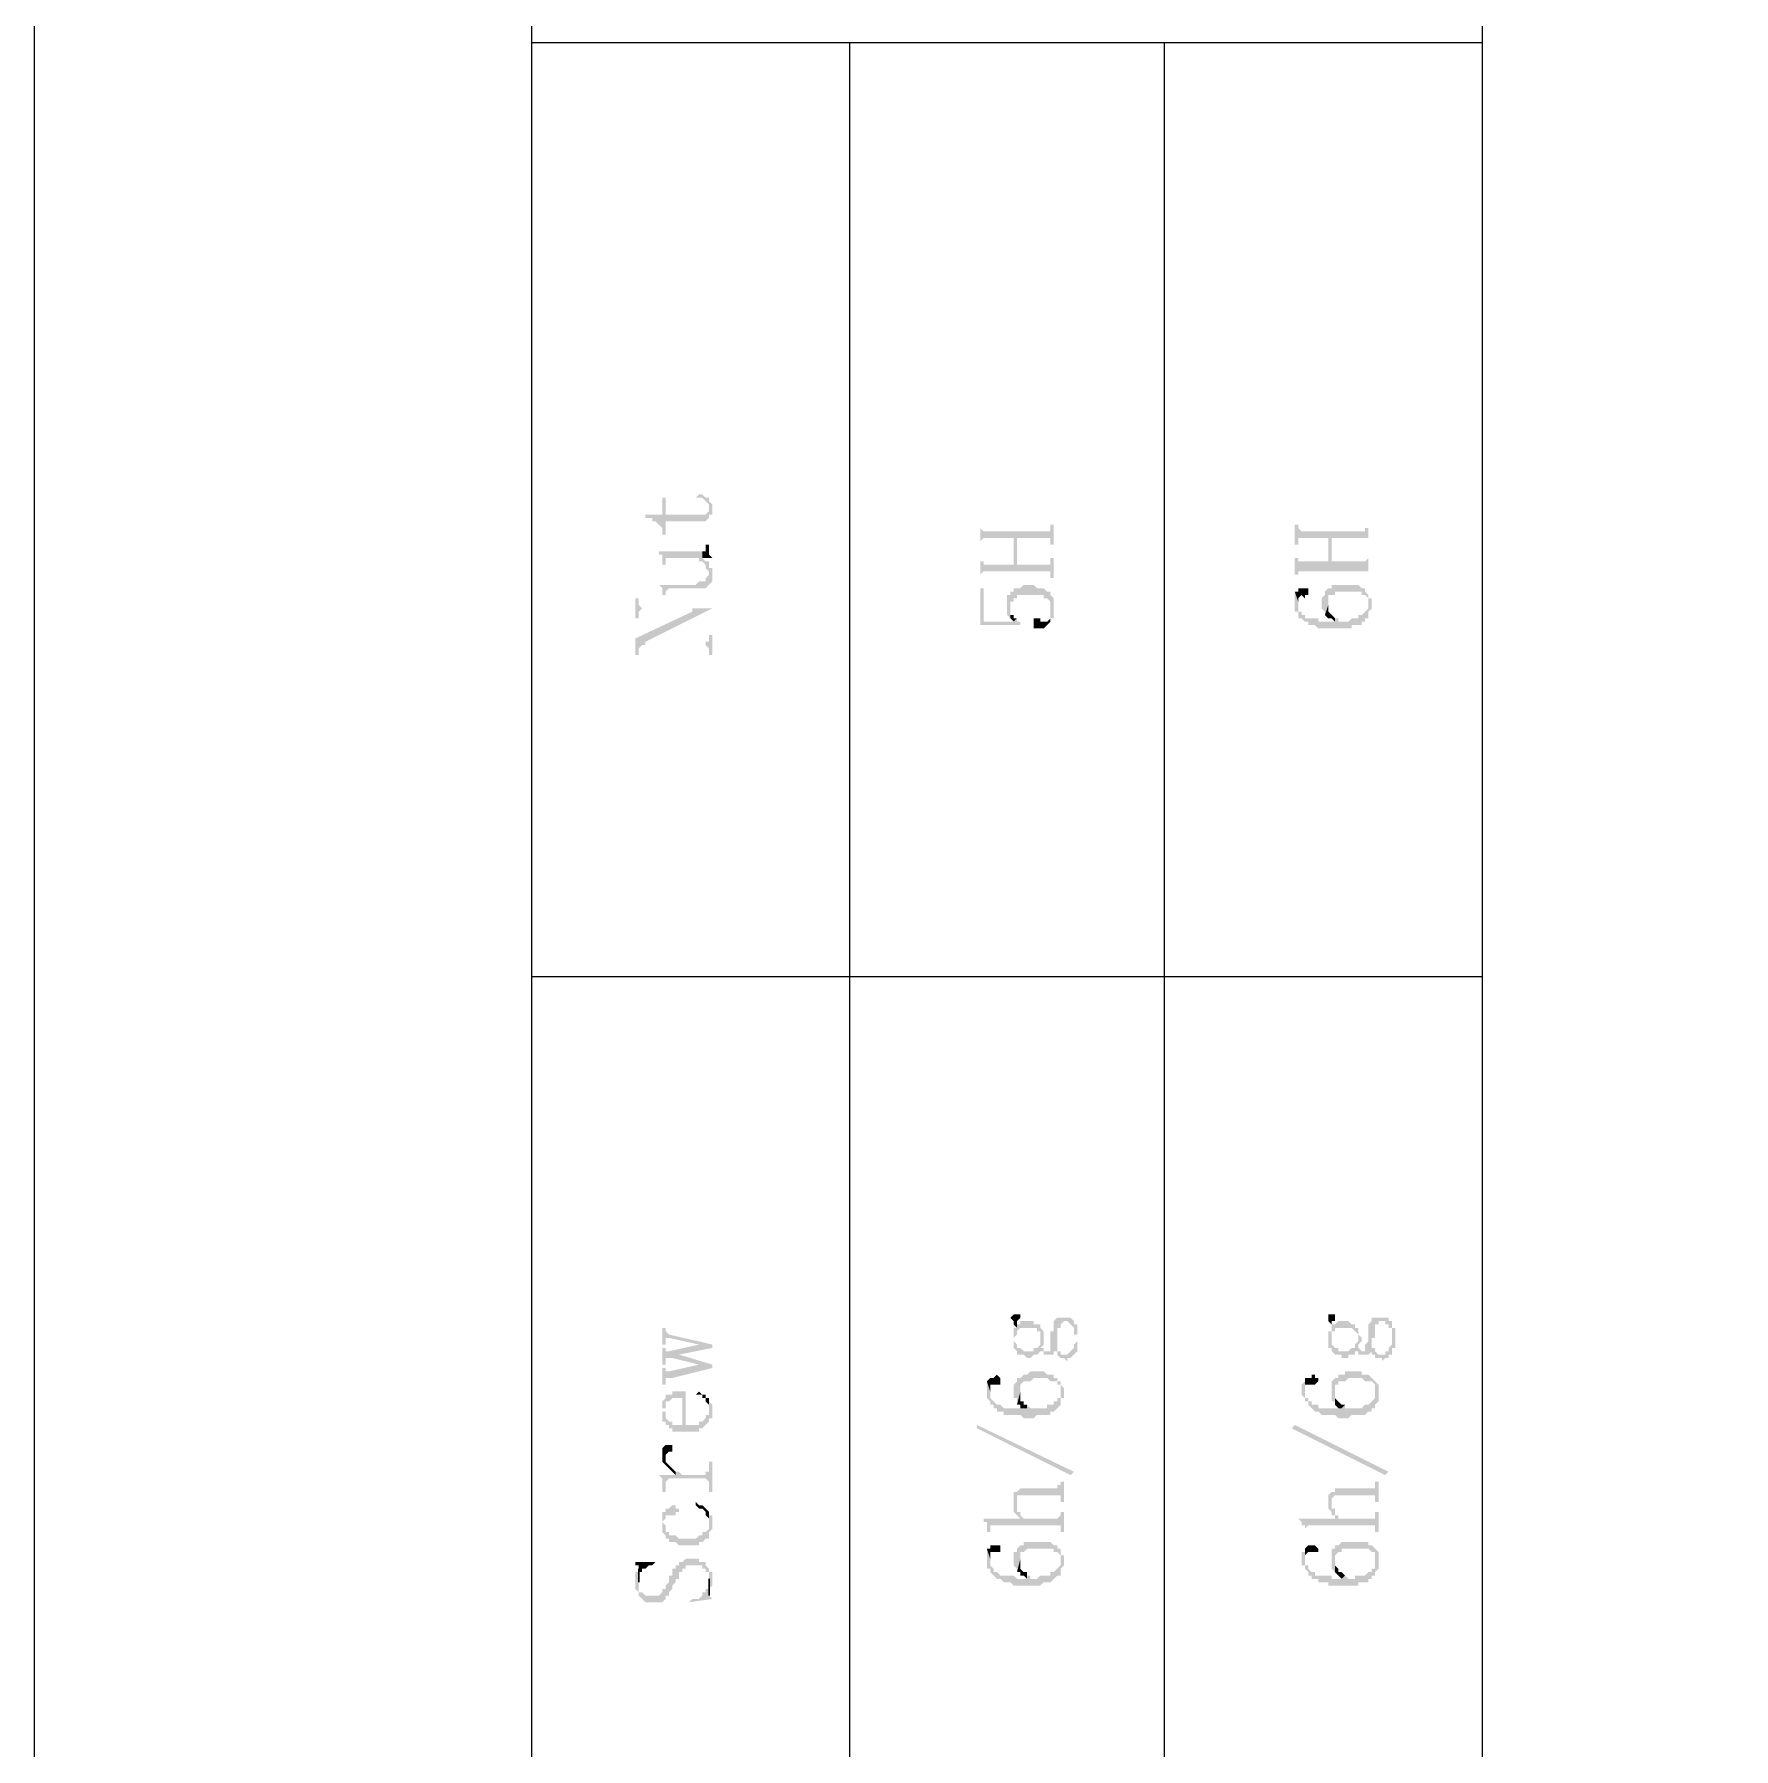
# Model space of a CAD drawing. Header units: millimetres. Extents: x 1186 to 2336, y 1181 to 1549.
# Drawn here: x 1453.55 to 1476.47, y 1414.1 to 1437.22 of the extents above; entities that cross this region are included whole.
import ezdxf

# ---------------------------------------------------------------- set-up
doc = ezdxf.new("R2010")
doc.units = ezdxf.units.MM

msp = doc.modelspace()

# ---------------------------------------------------------------- hatches: boundary and pattern name
at = {"transparency": 33554559}
for points in [[(1461.79384, 1430.73992), (1461.79384, 1430.69479), (1461.8841, 1430.69479), (1461.8841, 1430.64965), (1461.92923, 1430.64965), (1461.97437, 1430.60452), (1461.97437, 1430.60452), (1462.0195, 1430.55939), (1462.0195, 1430.46913), (1462.06463, 1430.46913), (1462.06463, 1430.64965), (1462.60622, 1430.64965), (1462.65135, 1430.69479), (1462.65135, 1430.83018), (1462.65135, 1430.78505), (1462.65135, 1430.78505), (1462.60622, 1430.73992), (1462.06463, 1430.73992), (1462.06463, 1430.96558), (1462.0195, 1430.96558), (1462.0195, 1430.73992)], [(1462.47082, 1430.96558), (1462.56108, 1430.96558), (1462.60622, 1430.92045), (1462.60622, 1430.92045), (1462.65135, 1430.87531), (1462.65135, 1430.69479), (1462.65135, 1430.73992), (1462.69648, 1430.73992), (1462.69648, 1430.83018), (1462.69648, 1430.87531), (1462.65135, 1430.92045), (1462.65135, 1430.96558), (1462.60622, 1430.96558), (1462.56108, 1431.01071), (1462.51595, 1431.01071)], [(1466.30705, 1430.60452), (1466.30705, 1430.33373), (1466.30705, 1430.37886), (1466.30705, 1430.37886), (1466.35219, 1430.42399), (1466.75838, 1430.42399), (1466.75838, 1430.06294), (1466.80351, 1430.42399), (1467.25483, 1430.42399), (1467.25483, 1430.37886), (1467.25483, 1430.33373), (1467.29996, 1430.33373), (1467.29996, 1430.60452), (1467.25483, 1430.60452), (1467.25483, 1430.55939), (1467.25483, 1430.51426), (1466.35219, 1430.51426), (1466.30705, 1430.55939)], [(1470.54948, 1430.60452), (1470.54948, 1430.33373), (1470.59461, 1430.33373), (1470.59461, 1430.42399), (1471.0008, 1430.42399), (1471.0008, 1430.10807), (1471.04593, 1430.42399), (1471.54239, 1430.42399), (1471.54239, 1430.33373), (1471.54239, 1430.60452), (1471.54239, 1430.55939), (1471.49725, 1430.55939), (1471.49725, 1430.51426), (1470.63974, 1430.51426), (1470.59461, 1430.55939), (1470.59461, 1430.60452), (1470.59461, 1430.60452)], [(1466.30705, 1430.1532), (1466.30705, 1429.88241), (1466.30705, 1429.92754), (1466.30705, 1429.92754), (1466.35219, 1429.97267), (1467.25483, 1429.97267), (1467.25483, 1429.88241), (1467.29996, 1429.88241), (1467.29996, 1430.1532), (1467.25483, 1430.1532), (1467.25483, 1430.10807), (1467.25483, 1430.06294), (1466.80351, 1430.06294), (1466.80351, 1430.42399), (1466.75838, 1430.06294), (1466.35219, 1430.06294), (1466.35219, 1430.10807), (1466.30705, 1430.10807), (1466.30705, 1430.1532)], [(1470.54948, 1430.1532), (1470.54948, 1429.92754), (1470.59461, 1429.92754), (1470.59461, 1429.97267), (1471.54239, 1429.97267), (1471.54239, 1429.92754), (1471.54239, 1430.1532), (1471.54239, 1430.1532), (1471.49725, 1430.10807), (1471.04593, 1430.10807), (1471.04593, 1430.42399), (1471.0008, 1430.10807), (1470.59461, 1430.10807), (1470.59461, 1430.1532), (1470.59461, 1430.1532)], [(1461.97437, 1430.24346), (1461.97437, 1430.19833), (1462.0195, 1430.19833), (1462.0195, 1430.1532), (1462.0195, 1430.06294), (1462.06463, 1430.06294), (1462.06463, 1430.10807), (1462.06463, 1430.1532), (1462.51595, 1430.1532), (1462.51595, 1430.10807), (1462.56108, 1430.10807), (1462.60622, 1430.06294), (1462.60622, 1430.0178), (1462.60622, 1430.0178), (1462.65135, 1429.97267), (1462.65135, 1429.92754), (1462.65135, 1430.10807), (1462.60622, 1430.10807), (1462.56108, 1430.1532), (1462.56108, 1430.24346)], [(1462.56108, 1430.24346), (1462.56108, 1430.1532), (1462.69648, 1430.1532), (1462.65135, 1430.19833), (1462.65135, 1430.24346), (1462.65135, 1430.33373), (1462.60622, 1430.33373), (1462.60622, 1430.2886), (1462.60622, 1430.24346), (1462.60622, 1430.24346)], [(1461.97437, 1429.79214), (1461.97437, 1429.79214), (1462.0195, 1429.74701), (1462.0195, 1429.70188), (1462.0195, 1429.65675), (1462.06463, 1429.65675), (1462.06463, 1429.70188), (1462.06463, 1429.70188), (1462.10976, 1429.74701), (1462.60622, 1429.74701), (1462.65135, 1429.79214), (1462.65135, 1429.79214), (1462.69648, 1429.83727), (1462.69648, 1429.92754), (1462.69648, 1430.0178), (1462.65135, 1430.0178), (1462.65135, 1430.06294), (1462.65135, 1430.10807), (1462.65135, 1429.92754), (1462.65135, 1429.92754), (1462.60622, 1429.88241), (1462.60622, 1429.83727), (1462.51595, 1429.83727), (1462.47082, 1429.79214)], [(1466.30705, 1429.74701), (1466.30705, 1429.25056), (1466.84864, 1429.25056), (1466.84864, 1429.29569), (1466.80351, 1429.29569), (1466.80351, 1429.34082), (1466.75838, 1429.29569), (1466.35219, 1429.29569), (1466.35219, 1429.74701)], [(1466.66811, 1429.52135), (1466.66811, 1429.47622), (1466.66811, 1429.38595), (1466.66811, 1429.38595), (1466.71324, 1429.34082), (1466.71324, 1429.52135), (1466.71324, 1429.56648), (1466.75838, 1429.56648), (1466.75838, 1429.61161), (1466.80351, 1429.61161), (1466.80351, 1429.65675), (1467.16457, 1429.65675), (1467.16457, 1429.61161), (1467.2097, 1429.61161), (1467.25483, 1429.56648), (1467.25483, 1429.52135), (1467.25483, 1429.34082), (1467.29996, 1429.34082), (1467.29996, 1429.43109), (1467.29996, 1429.52135), (1467.29996, 1429.61161), (1467.29996, 1429.61161), (1467.25483, 1429.65675), (1467.25483, 1429.70188), (1467.2097, 1429.70188), (1467.16457, 1429.74701), (1467.0743, 1429.74701), (1467.02917, 1429.79214), (1466.89377, 1429.79214), (1466.84864, 1429.74701), (1466.75838, 1429.74701), (1466.75838, 1429.70188), (1466.71324, 1429.70188), (1466.71324, 1429.65675), (1466.66811, 1429.65675), (1466.66811, 1429.56648), (1466.66811, 1429.56648)], [(1470.54948, 1429.70188), (1470.59461, 1429.56648), (1470.59461, 1429.61161), (1470.59461, 1429.61161), (1470.63974, 1429.65675), (1470.63974, 1429.65675), (1470.68488, 1429.61161), (1470.68488, 1429.65675), (1470.73001, 1429.65675), (1470.73001, 1429.70188), (1470.73001, 1429.74701), (1470.59461, 1429.74701), (1470.59461, 1429.70188)], [(1470.54948, 1429.56648), (1470.54948, 1429.47622), (1470.54948, 1429.43109), (1470.59461, 1429.43109), (1470.59461, 1429.34082), (1470.63974, 1429.34082), (1470.68488, 1429.29569), (1470.73001, 1429.29569), (1470.73001, 1429.25056), (1470.82027, 1429.25056), (1470.8654, 1429.20542), (1471.31673, 1429.20542), (1471.31673, 1429.25056), (1471.45212, 1429.25056), (1471.45212, 1429.29569), (1471.49725, 1429.29569), (1471.49725, 1429.34082), (1471.54239, 1429.34082), (1471.54239, 1429.52135), (1471.54239, 1429.47622), (1471.54239, 1429.47622), (1471.49725, 1429.43109), (1471.49725, 1429.43109), (1471.45212, 1429.38595), (1471.40699, 1429.38595), (1471.40699, 1429.34082), (1471.31673, 1429.34082), (1471.27159, 1429.29569), (1471.1362, 1429.29569), (1471.1362, 1429.34082), (1471.09106, 1429.34082), (1471.09106, 1429.29569), (1470.8654, 1429.29569), (1470.8654, 1429.34082), (1470.68488, 1429.34082), (1470.68488, 1429.38595), (1470.63974, 1429.38595), (1470.63974, 1429.43109), (1470.59461, 1429.43109), (1470.59461, 1429.52135), (1470.59461, 1429.56648), (1470.54948, 1429.70188), (1470.54948, 1429.61161), (1470.54948, 1429.61161)], [(1470.91054, 1429.52135), (1470.91054, 1429.47622), (1470.91054, 1429.47622), (1470.95567, 1429.43109), (1470.95567, 1429.38595), (1470.95567, 1429.38595), (1471.0008, 1429.52135), (1471.0008, 1429.56648), (1471.0008, 1429.65675), (1471.09106, 1429.65675), (1471.09106, 1429.70188), (1471.45212, 1429.70188), (1471.45212, 1429.65675), (1471.49725, 1429.65675), (1471.54239, 1429.61161), (1471.54239, 1429.56648), (1471.54239, 1429.38595), (1471.54239, 1429.43109), (1471.58752, 1429.47622), (1471.58752, 1429.52135), (1471.58752, 1429.61161), (1471.54239, 1429.61161), (1471.54239, 1429.65675), (1471.54239, 1429.65675), (1471.49725, 1429.70188), (1471.49725, 1429.74701), (1471.45212, 1429.74701), (1471.40699, 1429.79214), (1471.04593, 1429.79214), (1471.04593, 1429.74701), (1471.0008, 1429.74701), (1470.95567, 1429.70188), (1470.95567, 1429.65675), (1470.91054, 1429.61161), (1470.91054, 1429.56648)], [(1461.65844, 1429.61161), (1461.65844, 1429.34082), (1461.70357, 1429.34082), (1461.70357, 1429.43109), (1461.70357, 1429.43109), (1461.74871, 1429.47622), (1462.42569, 1429.47622), (1462.42569, 1429.43109), (1462.69648, 1429.47622), (1461.74871, 1429.47622), (1461.70357, 1429.52135), (1461.70357, 1429.61161)], [(1461.65844, 1429.07003), (1461.65844, 1428.84437), (1461.70357, 1428.84437), (1461.70357, 1428.93463), (1461.70357, 1428.93463), (1461.74871, 1428.97976), (1461.79384, 1429.0249), (1462.69648, 1429.47622), (1462.42569, 1429.43109)], [(1466.71324, 1429.34082), (1466.71324, 1429.34082), (1466.75838, 1429.29569), (1466.75838, 1429.29569), (1466.80351, 1429.34082), (1466.75838, 1429.34082), (1466.75838, 1429.38595), (1466.71324, 1429.38595), (1466.71324, 1429.47622), (1466.71324, 1429.47622)], [(1467.02917, 1429.25056), (1467.02917, 1429.20542), (1467.16457, 1429.20542), (1467.2097, 1429.25056), (1467.2097, 1429.25056), (1467.25483, 1429.29569), (1467.25483, 1429.47622), (1467.25483, 1429.43109), (1467.25483, 1429.34082), (1467.25483, 1429.34082), (1467.2097, 1429.29569), (1467.11943, 1429.29569), (1467.11943, 1429.34082), (1467.02917, 1429.34082), (1467.02917, 1429.29569)], [(1470.95567, 1429.38595), (1471.0008, 1429.34082), (1471.04593, 1429.34082), (1471.09106, 1429.29569), (1471.09106, 1429.34082), (1471.09106, 1429.34082), (1471.04593, 1429.38595), (1471.04593, 1429.38595), (1471.0008, 1429.43109), (1471.0008, 1429.52135), (1471.0008, 1429.52135)], [(1461.74871, 1428.97976), (1462.60622, 1428.97976), (1462.65135, 1428.93463), (1462.65135, 1428.84437), (1462.69648, 1428.84437), (1462.69648, 1429.11516), (1462.65135, 1429.11516), (1462.65135, 1429.0249), (1462.60622, 1429.0249), (1462.60622, 1428.97976), (1461.79384, 1428.97976), (1461.79384, 1429.0249)], [(1462.0195, 1419.7728), (1462.0195, 1419.54714), (1462.06463, 1419.54714), (1462.06463, 1419.59227), (1462.06463, 1419.6374), (1462.10976, 1419.6374), (1462.51595, 1419.54714), (1462.51595, 1419.54714), (1462.69648, 1419.50201), (1462.69648, 1419.54714), (1462.10976, 1419.68254), (1462.10976, 1419.68254), (1462.06463, 1419.72767), (1462.06463, 1419.7728)], [(1466.71324, 1419.9082), (1466.71324, 1419.9082), (1466.75838, 1419.86306), (1466.75838, 1419.81793), (1466.80351, 1419.7728), (1466.80351, 1419.86306), (1466.80351, 1419.86306), (1466.84864, 1419.9082), (1466.84864, 1419.95333), (1466.75838, 1419.95333)], [(1466.75838, 1419.50201), (1466.80351, 1419.45687), (1466.80351, 1419.41174), (1466.89377, 1419.41174), (1466.93891, 1419.36661), (1466.98404, 1419.36661), (1467.02917, 1419.41174), (1467.0743, 1419.41174), (1467.11943, 1419.45687), (1467.16457, 1419.45687), (1467.16457, 1419.41174), (1467.29996, 1419.41174), (1467.29996, 1419.45687), (1467.34509, 1419.45687), (1467.34509, 1419.41174), (1467.34509, 1419.41174), (1467.39023, 1419.36661), (1467.43536, 1419.36661), (1467.48049, 1419.32148), (1467.48049, 1419.36661), (1467.52562, 1419.36661), (1467.57076, 1419.41174), (1467.57076, 1419.41174), (1467.61589, 1419.45687), (1467.61589, 1419.50201), (1467.61589, 1419.6374), (1467.61589, 1419.68254), (1467.61589, 1419.7728), (1467.61589, 1419.81793), (1467.61589, 1419.6374), (1467.61589, 1419.59227), (1467.57076, 1419.54714), (1467.57076, 1419.50201), (1467.57076, 1419.50201), (1467.52562, 1419.45687), (1467.52562, 1419.45687), (1467.48049, 1419.41174), (1467.39023, 1419.41174), (1467.39023, 1419.45687), (1467.34509, 1419.45687), (1467.34509, 1419.50201), (1467.34509, 1419.9082), (1467.29996, 1419.86306), (1467.29996, 1419.7728), (1467.29996, 1419.72767), (1467.25483, 1419.72767), (1467.25483, 1419.6374), (1467.25483, 1419.59227), (1467.25483, 1419.50201), (1467.25483, 1419.45687), (1467.16457, 1419.45687), (1467.16457, 1419.50201), (1467.11943, 1419.50201), (1467.11943, 1419.6374), (1467.11943, 1419.59227), (1467.11943, 1419.54714), (1467.11943, 1419.54714), (1467.0743, 1419.50201), (1467.02917, 1419.50201), (1467.02917, 1419.45687), (1466.89377, 1419.45687), (1466.84864, 1419.50201), (1466.80351, 1419.50201), (1466.80351, 1419.54714), (1466.80351, 1419.54714), (1466.75838, 1419.59227), (1466.75838, 1419.6374)], [(1466.75838, 1419.6374), (1466.75838, 1419.59227), (1466.75838, 1419.50201), (1466.75838, 1419.6374), (1466.75838, 1419.6374), (1466.80351, 1419.68254), (1466.80351, 1419.72767), (1466.80351, 1419.72767), (1466.84864, 1419.7728), (1467.0743, 1419.7728), (1467.0743, 1419.72767), (1467.11943, 1419.72767), (1467.11943, 1419.6374), (1467.11943, 1419.50201), (1467.16457, 1419.54714), (1467.16457, 1419.6374), (1467.16457, 1419.72767), (1467.16457, 1419.72767), (1467.11943, 1419.7728), (1467.11943, 1419.81793), (1467.02917, 1419.81793), (1467.02917, 1419.86306), (1466.84864, 1419.86306), (1466.84864, 1419.81793), (1466.80351, 1419.81793), (1466.80351, 1419.86306), (1466.80351, 1419.7728), (1466.75838, 1419.7728), (1466.75838, 1419.72767)], [(1467.34509, 1419.9082), (1467.34509, 1419.50201), (1467.34509, 1419.54714), (1467.34509, 1419.6374), (1467.34509, 1419.68254), (1467.34509, 1419.7728), (1467.39023, 1419.7728), (1467.39023, 1419.81793), (1467.39023, 1419.81793), (1467.43536, 1419.86306), (1467.48049, 1419.86306), (1467.52562, 1419.81793), (1467.52562, 1419.81793), (1467.57076, 1419.7728), (1467.57076, 1419.68254), (1467.61589, 1419.68254), (1467.61589, 1419.6374), (1467.61589, 1419.81793), (1467.57076, 1419.81793), (1467.57076, 1419.86306), (1467.57076, 1419.86306), (1467.52562, 1419.9082)], [(1471.0008, 1419.9082), (1471.0008, 1419.86306), (1471.0008, 1419.86306), (1471.04593, 1419.81793), (1471.04593, 1419.7728), (1471.04593, 1419.86306), (1471.09106, 1419.86306), (1471.09106, 1419.9082), (1471.09106, 1419.95333), (1471.0008, 1419.95333)], [(1471.0008, 1419.6374), (1471.0008, 1419.59227), (1471.0008, 1419.50201), (1471.04593, 1419.50201), (1471.04593, 1419.6374), (1471.04593, 1419.72767), (1471.09106, 1419.72767), (1471.09106, 1419.7728), (1471.31673, 1419.7728), (1471.36186, 1419.72767), (1471.36186, 1419.72767), (1471.40699, 1419.68254), (1471.40699, 1419.6374), (1471.40699, 1419.50201), (1471.40699, 1419.54714), (1471.40699, 1419.54714), (1471.45212, 1419.59227), (1471.45212, 1419.6374), (1471.45212, 1419.6374), (1471.40699, 1419.68254), (1471.40699, 1419.72767), (1471.40699, 1419.7728), (1471.36186, 1419.7728), (1471.36186, 1419.81793), (1471.31673, 1419.81793), (1471.27159, 1419.86306), (1471.1362, 1419.86306), (1471.09106, 1419.81793), (1471.04593, 1419.81793), (1471.04593, 1419.86306), (1471.04593, 1419.7728), (1471.04593, 1419.72767), (1471.0008, 1419.72767)], [(1471.04593, 1419.50201), (1471.04593, 1419.45687), (1471.04593, 1419.45687), (1471.09106, 1419.41174), (1471.18133, 1419.41174), (1471.18133, 1419.36661), (1471.27159, 1419.36661), (1471.27159, 1419.41174), (1471.36186, 1419.41174), (1471.36186, 1419.45687), (1471.40699, 1419.45687), (1471.40699, 1419.41174), (1471.54239, 1419.41174), (1471.58752, 1419.45687), (1471.58752, 1419.41174), (1471.63265, 1419.41174), (1471.63265, 1419.36661), (1471.72292, 1419.36661), (1471.72292, 1419.32148), (1471.76805, 1419.36661), (1471.81318, 1419.36661), (1471.81318, 1419.41174), (1471.85831, 1419.41174), (1471.85831, 1419.45687), (1471.85831, 1419.50201), (1471.90344, 1419.50201), (1471.90344, 1419.6374), (1471.90344, 1419.68254), (1471.90344, 1419.7728), (1471.85831, 1419.7728), (1471.85831, 1419.81793), (1471.85831, 1419.6374), (1471.85831, 1419.54714), (1471.85831, 1419.54714), (1471.81318, 1419.50201), (1471.81318, 1419.45687), (1471.76805, 1419.45687), (1471.76805, 1419.41174), (1471.67778, 1419.41174), (1471.63265, 1419.45687), (1471.63265, 1419.50201), (1471.58752, 1419.50201), (1471.58752, 1419.9082), (1471.58752, 1419.86306), (1471.58752, 1419.86306), (1471.54239, 1419.81793), (1471.54239, 1419.7728), (1471.54239, 1419.72767), (1471.54239, 1419.6374), (1471.54239, 1419.59227), (1471.54239, 1419.59227), (1471.49725, 1419.54714), (1471.49725, 1419.50201), (1471.49725, 1419.45687), (1471.45212, 1419.45687), (1471.40699, 1419.50201), (1471.40699, 1419.6374), (1471.40699, 1419.59227), (1471.40699, 1419.59227), (1471.36186, 1419.54714), (1471.36186, 1419.50201), (1471.31673, 1419.50201), (1471.27159, 1419.45687), (1471.1362, 1419.45687), (1471.1362, 1419.50201), (1471.09106, 1419.50201), (1471.04593, 1419.54714), (1471.04593, 1419.6374)], [(1471.58752, 1419.9082), (1471.58752, 1419.50201), (1471.58752, 1419.54714), (1471.58752, 1419.6374), (1471.63265, 1419.6374), (1471.63265, 1419.68254), (1471.63265, 1419.7728), (1471.63265, 1419.81793), (1471.67778, 1419.81793), (1471.67778, 1419.86306), (1471.76805, 1419.86306), (1471.76805, 1419.81793), (1471.81318, 1419.81793), (1471.81318, 1419.7728), (1471.85831, 1419.7728), (1471.85831, 1419.68254), (1471.85831, 1419.6374), (1471.85831, 1419.81793), (1471.85831, 1419.86306), (1471.81318, 1419.86306), (1471.81318, 1419.9082), (1471.63265, 1419.9082)], [(1462.0195, 1419.50201), (1462.0195, 1419.27635), (1462.06463, 1419.27635), (1462.06463, 1419.32148), (1462.06463, 1419.36661), (1462.15489, 1419.36661), (1462.24516, 1419.41174), (1462.69648, 1419.50201), (1462.51595, 1419.54714), (1462.10976, 1419.45687), (1462.06463, 1419.45687), (1462.06463, 1419.50201), (1462.06463, 1419.50201)], [(1462.0195, 1419.23121), (1462.0195, 1419.00555), (1462.06463, 1419.00555), (1462.06463, 1419.05069), (1462.06463, 1419.09582), (1462.15489, 1419.09582), (1462.69648, 1419.23121), (1462.51595, 1419.27635), (1462.10976, 1419.18608), (1462.06463, 1419.18608), (1462.06463, 1419.23121), (1462.06463, 1419.23121)], [(1462.15489, 1419.36661), (1462.51595, 1419.27635), (1462.51595, 1419.27635), (1462.69648, 1419.23121), (1462.69648, 1419.27635), (1462.24516, 1419.41174)], [(1466.39732, 1419.05069), (1466.44245, 1418.91529), (1466.44245, 1418.96042), (1466.44245, 1419.00555), (1466.57785, 1419.00555), (1466.57785, 1419.05069), (1466.57785, 1419.09582), (1466.57785, 1419.09582), (1466.53272, 1419.14095), (1466.53272, 1419.14095), (1466.48758, 1419.09582), (1466.44245, 1419.09582)], [(1466.39732, 1418.96042), (1466.39732, 1418.87016), (1466.39732, 1418.82502), (1466.39732, 1418.82502), (1466.44245, 1418.77989), (1466.44245, 1418.73476), (1466.48758, 1418.73476), (1466.48758, 1418.68963), (1466.53272, 1418.68963), (1466.53272, 1418.6445), (1466.62298, 1418.6445), (1466.62298, 1418.59936), (1466.84864, 1418.59936), (1466.89377, 1418.55423), (1467.02917, 1418.55423), (1467.0743, 1418.59936), (1467.25483, 1418.59936), (1467.25483, 1418.6445), (1467.29996, 1418.6445), (1467.34509, 1418.68963), (1467.34509, 1418.68963), (1467.39023, 1418.73476), (1467.39023, 1418.91529), (1467.39023, 1418.87016), (1467.39023, 1418.82502), (1467.34509, 1418.82502), (1467.34509, 1418.77989), (1467.29996, 1418.77989), (1467.29996, 1418.73476), (1467.2097, 1418.73476), (1467.2097, 1418.68963), (1466.98404, 1418.68963), (1466.93891, 1418.73476), (1466.93891, 1418.68963), (1466.62298, 1418.68963), (1466.57785, 1418.73476), (1466.53272, 1418.73476), (1466.48758, 1418.77989), (1466.48758, 1418.77989), (1466.44245, 1418.82502), (1466.44245, 1418.91529), (1466.44245, 1418.91529), (1466.39732, 1419.05069)], [(1466.75838, 1418.91529), (1466.75838, 1418.82502), (1466.80351, 1418.82502), (1466.80351, 1418.77989), (1466.80351, 1418.73476), (1466.84864, 1418.91529), (1466.84864, 1419.00555), (1466.84864, 1419.00555), (1466.89377, 1419.05069), (1466.98404, 1419.05069), (1467.02917, 1419.09582), (1467.2097, 1419.09582), (1467.25483, 1419.05069), (1467.34509, 1419.05069), (1467.34509, 1419.00555), (1467.39023, 1419.00555), (1467.39023, 1418.91529), (1467.39023, 1418.73476), (1467.39023, 1418.82502), (1467.43536, 1418.82502), (1467.43536, 1418.91529), (1467.43536, 1418.96042), (1467.43536, 1418.96042), (1467.39023, 1419.00555), (1467.39023, 1419.05069), (1467.34509, 1419.05069), (1467.34509, 1419.09582), (1467.29996, 1419.09582), (1467.29996, 1419.14095), (1467.2097, 1419.14095), (1467.16457, 1419.18608), (1466.98404, 1419.18608), (1466.93891, 1419.14095), (1466.89377, 1419.14095), (1466.84864, 1419.09582), (1466.80351, 1419.09582), (1466.80351, 1419.05069), (1466.80351, 1419.05069), (1466.75838, 1419.00555), (1466.75838, 1418.96042), (1466.75838, 1418.96042)], [(1470.63974, 1418.96042), (1470.63974, 1418.87016), (1470.63974, 1418.87016), (1470.68488, 1418.82502), (1470.68488, 1418.77989), (1470.73001, 1418.77989), (1470.73001, 1418.73476), (1470.73001, 1418.73476), (1470.77514, 1418.68963), (1470.77514, 1418.68963), (1470.82027, 1418.6445), (1470.8654, 1418.6445), (1470.91054, 1418.59936), (1471.09106, 1418.59936), (1471.1362, 1418.55423), (1471.27159, 1418.55423), (1471.31673, 1418.59936), (1471.49725, 1418.59936), (1471.54239, 1418.6445), (1471.58752, 1418.6445), (1471.58752, 1418.68963), (1471.63265, 1418.68963), (1471.63265, 1418.73476), (1471.63265, 1418.91529), (1471.63265, 1418.87016), (1471.63265, 1418.82502), (1471.63265, 1418.82502), (1471.58752, 1418.77989), (1471.58752, 1418.77989), (1471.54239, 1418.73476), (1471.49725, 1418.73476), (1471.45212, 1418.68963), (1471.22646, 1418.68963), (1471.22646, 1418.73476), (1471.18133, 1418.68963), (1470.8654, 1418.68963), (1470.8654, 1418.73476), (1470.77514, 1418.73476), (1470.77514, 1418.77989), (1470.73001, 1418.77989), (1470.73001, 1418.82502), (1470.68488, 1418.82502), (1470.68488, 1418.91529), (1470.68488, 1419.05069), (1470.68488, 1419.05069), (1470.63974, 1419.00555)], [(1470.68488, 1419.05069), (1470.68488, 1418.91529), (1470.68488, 1418.96042), (1470.68488, 1419.00555), (1470.82027, 1419.00555), (1470.8654, 1419.05069), (1470.8654, 1419.09582), (1470.82027, 1419.09582), (1470.82027, 1419.14095), (1470.77514, 1419.14095), (1470.77514, 1419.09582), (1470.68488, 1419.09582)], [(1471.04593, 1418.91529), (1471.04593, 1418.82502), (1471.04593, 1418.77989), (1471.09106, 1418.77989), (1471.09106, 1418.73476), (1471.09106, 1418.91529), (1471.09106, 1419.00555), (1471.1362, 1419.00555), (1471.1362, 1419.05069), (1471.22646, 1419.05069), (1471.27159, 1419.09582), (1471.45212, 1419.09582), (1471.49725, 1419.05069), (1471.58752, 1419.05069), (1471.63265, 1419.00555), (1471.63265, 1418.91529), (1471.63265, 1418.73476), (1471.67778, 1418.77989), (1471.67778, 1418.82502), (1471.67778, 1418.91529), (1471.67778, 1418.96042), (1471.67778, 1419.00555), (1471.67778, 1419.00555), (1471.63265, 1419.05069), (1471.63265, 1419.05069), (1471.58752, 1419.09582), (1471.58752, 1419.09582), (1471.54239, 1419.14095), (1471.45212, 1419.14095), (1471.45212, 1419.18608), (1471.22646, 1419.18608), (1471.22646, 1419.14095), (1471.1362, 1419.14095), (1471.1362, 1419.09582), (1471.09106, 1419.09582), (1471.04593, 1419.05069), (1471.04593, 1418.96042), (1471.04593, 1418.96042)], [(1462.0195, 1418.77989), (1462.0195, 1418.6445), (1462.0195, 1418.68963), (1462.06463, 1418.68963), (1462.06463, 1418.73476), (1462.06463, 1418.77989), (1462.10976, 1418.77989), (1462.15489, 1418.82502), (1462.29029, 1418.82502), (1462.29029, 1418.46397), (1462.33542, 1418.3737), (1462.51595, 1418.3737), (1462.51595, 1418.41883), (1462.56108, 1418.41883), (1462.60622, 1418.46397), (1462.60622, 1418.46397), (1462.65135, 1418.5091), (1462.65135, 1418.55423), (1462.69648, 1418.55423), (1462.69648, 1418.6445), (1462.69648, 1418.68963), (1462.69648, 1418.73476), (1462.65135, 1418.77989), (1462.65135, 1418.82502), (1462.65135, 1418.68963), (1462.65135, 1418.59936), (1462.60622, 1418.59936), (1462.60622, 1418.55423), (1462.60622, 1418.55423), (1462.56108, 1418.5091), (1462.51595, 1418.5091), (1462.51595, 1418.46397), (1462.33542, 1418.46397), (1462.33542, 1418.91529), (1462.15489, 1418.91529), (1462.15489, 1418.87016), (1462.06463, 1418.87016), (1462.06463, 1418.82502), (1462.06463, 1418.82502)], [(1462.47082, 1418.87016), (1462.56108, 1418.87016), (1462.56108, 1418.82502), (1462.60622, 1418.82502), (1462.60622, 1418.77989), (1462.60622, 1418.77989), (1462.65135, 1418.73476), (1462.65135, 1418.68963), (1462.65135, 1418.82502), (1462.60622, 1418.82502), (1462.60622, 1418.87016), (1462.56108, 1418.87016), (1462.51595, 1418.91529), (1462.51595, 1418.91529)], [(1466.80351, 1418.73476), (1466.84864, 1418.73476), (1466.84864, 1418.68963), (1466.93891, 1418.68963), (1466.93891, 1418.73476), (1466.89377, 1418.73476), (1466.89377, 1418.77989), (1466.84864, 1418.77989), (1466.84864, 1418.87016), (1466.84864, 1418.91529)], [(1471.09106, 1418.73476), (1471.09106, 1418.73476), (1471.1362, 1418.68963), (1471.18133, 1418.68963), (1471.22646, 1418.73476), (1471.18133, 1418.73476), (1471.1362, 1418.77989), (1471.1362, 1418.77989), (1471.09106, 1418.82502), (1471.09106, 1418.87016), (1471.09106, 1418.91529)], [(1462.0195, 1418.6445), (1462.0195, 1418.55423), (1462.0195, 1418.5091), (1462.06463, 1418.5091), (1462.06463, 1418.46397), (1462.10976, 1418.46397), (1462.10976, 1418.41883), (1462.15489, 1418.41883), (1462.15489, 1418.3737), (1462.33542, 1418.3737), (1462.29029, 1418.46397), (1462.15489, 1418.46397), (1462.15489, 1418.5091), (1462.10976, 1418.5091), (1462.06463, 1418.55423), (1462.06463, 1418.6445), (1462.0195, 1418.6445), (1462.0195, 1418.77989), (1462.0195, 1418.73476), (1462.0195, 1418.68963)], [(1467.57076, 1417.83212), (1467.52562, 1417.78698), (1466.26192, 1418.41883), (1466.26192, 1418.46397)], [(1471.81318, 1417.83212), (1471.76805, 1417.78698), (1470.50435, 1418.41883), (1470.54948, 1418.46397)], [(1462.0195, 1418.05778), (1462.0195, 1418.01265), (1462.0195, 1417.96751), (1462.06463, 1417.92238), (1462.06463, 1418.05778), (1462.06463, 1418.05778), (1462.10976, 1418.10291), (1462.15489, 1418.10291), (1462.15489, 1418.14804), (1462.15489, 1418.19317), (1462.06463, 1418.19317), (1462.0195, 1418.14804), (1462.0195, 1418.10291)], [(1461.97437, 1417.78698), (1461.97437, 1417.78698), (1462.0195, 1417.74185), (1462.0195, 1417.69672), (1462.0195, 1417.60646), (1462.0195, 1417.56132), (1462.06463, 1417.56132), (1462.06463, 1417.69672), (1462.06463, 1417.69672), (1462.10976, 1417.74185), (1462.60622, 1417.74185), (1462.65135, 1417.69672), (1462.65135, 1417.56132), (1462.69648, 1417.56132), (1462.69648, 1417.96751), (1462.65135, 1417.96751), (1462.65135, 1417.83212), (1462.60622, 1417.83212), (1462.60622, 1417.78698), (1462.29029, 1417.78698), (1462.24516, 1417.83212), (1462.20003, 1417.83212), (1462.20003, 1417.78698)], [(1462.06463, 1417.92238), (1462.06463, 1417.92238), (1462.10976, 1417.87725), (1462.10976, 1417.87725), (1462.15489, 1417.83212), (1462.15489, 1417.83212), (1462.20003, 1417.78698), (1462.20003, 1417.83212), (1462.20003, 1417.83212), (1462.15489, 1417.87725), (1462.15489, 1417.87725), (1462.10976, 1417.92238), (1462.10976, 1417.92238), (1462.06463, 1417.96751), (1462.06463, 1418.01265), (1462.06463, 1418.05778)], [(1466.80351, 1417.56132), (1466.80351, 1417.42593), (1466.80351, 1417.47106), (1466.80351, 1417.51619), (1467.39023, 1417.51619), (1467.39023, 1417.42593), (1467.43536, 1417.42593), (1467.43536, 1417.69672), (1467.39023, 1417.69672), (1467.39023, 1417.65159), (1467.34509, 1417.65159), (1467.34509, 1417.60646), (1466.84864, 1417.60646)], [(1471.04593, 1417.56132), (1471.04593, 1417.42593), (1471.04593, 1417.47106), (1471.04593, 1417.47106), (1471.09106, 1417.51619), (1471.63265, 1417.51619), (1471.63265, 1417.42593), (1471.67778, 1417.42593), (1471.67778, 1417.69672), (1471.63265, 1417.69672), (1471.63265, 1417.65159), (1471.63265, 1417.60646), (1471.09106, 1417.60646), (1471.09106, 1417.56132)], [(1462.47082, 1417.3808), (1462.47082, 1417.3808), (1462.51595, 1417.33566), (1462.56108, 1417.33566), (1462.60622, 1417.29053), (1462.60622, 1417.2454), (1462.65135, 1417.20027), (1462.65135, 1417.15513), (1462.65135, 1417.29053), (1462.60622, 1417.33566), (1462.60622, 1417.33566), (1462.56108, 1417.3808), (1462.51595, 1417.3808), (1462.47082, 1417.42593)], [(1466.75838, 1417.42593), (1466.75838, 1417.3808), (1466.75838, 1417.29053), (1466.75838, 1417.29053), (1466.80351, 1417.2454), (1466.80351, 1417.2454), (1466.84864, 1417.20027), (1466.84864, 1417.2454), (1466.84864, 1417.29053), (1466.80351, 1417.29053), (1466.80351, 1417.33566), (1466.80351, 1417.56132), (1466.75838, 1417.56132), (1466.75838, 1417.51619), (1466.75838, 1417.47106)], [(1471.0008, 1417.42593), (1471.0008, 1417.3808), (1471.0008, 1417.33566), (1471.04593, 1417.29053), (1471.04593, 1417.2454), (1471.09106, 1417.2454), (1471.09106, 1417.20027), (1471.1362, 1417.20027), (1471.1362, 1417.2454), (1471.09106, 1417.2454), (1471.09106, 1417.29053), (1471.09106, 1417.33566), (1471.04593, 1417.33566), (1471.04593, 1417.56132), (1471.04593, 1417.56132), (1471.0008, 1417.51619), (1471.0008, 1417.47106)], [(1462.0195, 1417.15513), (1462.0195, 1417.06487), (1462.0195, 1417.01974), (1462.0195, 1417.15513), (1462.0195, 1417.15513), (1462.06463, 1417.20027), (1462.06463, 1417.2454), (1462.20003, 1417.2454), (1462.20003, 1417.29053), (1462.24516, 1417.29053), (1462.24516, 1417.33566), (1462.20003, 1417.33566), (1462.20003, 1417.3808), (1462.15489, 1417.3808), (1462.10976, 1417.33566), (1462.06463, 1417.33566), (1462.06463, 1417.29053), (1462.0195, 1417.29053), (1462.0195, 1417.20027), (1462.0195, 1417.20027)], [(1462.0195, 1417.01974), (1462.06463, 1416.97461), (1462.06463, 1416.92947), (1462.10976, 1416.92947), (1462.10976, 1416.88434), (1462.20003, 1416.88434), (1462.24516, 1416.83921), (1462.51595, 1416.83921), (1462.51595, 1416.88434), (1462.56108, 1416.88434), (1462.60622, 1416.92947), (1462.65135, 1416.92947), (1462.65135, 1416.97461), (1462.65135, 1417.01974), (1462.69648, 1417.06487), (1462.69648, 1417.15513), (1462.69648, 1417.2454), (1462.65135, 1417.2454), (1462.65135, 1417.29053), (1462.65135, 1417.15513), (1462.65135, 1417.11), (1462.65135, 1417.06487), (1462.60622, 1417.01974), (1462.56108, 1417.01974), (1462.56108, 1416.97461), (1462.51595, 1416.97461), (1462.47082, 1416.92947), (1462.24516, 1416.92947), (1462.20003, 1416.97461), (1462.10976, 1416.97461), (1462.10976, 1417.01974), (1462.06463, 1417.01974), (1462.06463, 1417.06487), (1462.06463, 1417.11), (1462.0195, 1417.15513)], [(1466.35219, 1417.20027), (1466.35219, 1417.15513), (1466.39732, 1417.15513), (1466.39732, 1417.11), (1466.39732, 1417.01974), (1466.44245, 1417.01974), (1466.44245, 1417.06487), (1466.44245, 1417.11), (1467.39023, 1417.11), (1467.39023, 1417.01974), (1467.43536, 1417.01974), (1467.43536, 1417.29053), (1467.39023, 1417.29053), (1467.39023, 1417.2454), (1467.39023, 1417.2454), (1467.34509, 1417.20027), (1466.89377, 1417.20027), (1466.84864, 1417.2454), (1466.84864, 1417.20027)], [(1470.59461, 1417.20027), (1470.59461, 1417.20027), (1470.63974, 1417.15513), (1470.63974, 1417.11), (1470.68488, 1417.11), (1470.68488, 1417.01974), (1470.68488, 1417.06487), (1470.68488, 1417.06487), (1470.73001, 1417.11), (1471.63265, 1417.11), (1471.63265, 1417.01974), (1471.67778, 1417.01974), (1471.67778, 1417.29053), (1471.63265, 1417.29053), (1471.63265, 1417.2454), (1471.63265, 1417.20027), (1471.1362, 1417.20027), (1471.1362, 1417.2454), (1471.1362, 1417.20027)], [(1466.39732, 1416.79408), (1466.44245, 1416.65868), (1466.44245, 1416.70381), (1466.44245, 1416.74894), (1466.57785, 1416.74894), (1466.57785, 1416.79408), (1466.57785, 1416.83921), (1466.44245, 1416.83921), (1466.44245, 1416.79408)], [(1466.39732, 1416.65868), (1466.39732, 1416.56842), (1466.39732, 1416.52328), (1466.44245, 1416.52328), (1466.44245, 1416.47815), (1466.44245, 1416.47815), (1466.48758, 1416.43302), (1466.48758, 1416.43302), (1466.53272, 1416.38789), (1466.57785, 1416.38789), (1466.62298, 1416.34276), (1466.71324, 1416.34276), (1466.75838, 1416.29762), (1467.11943, 1416.29762), (1467.16457, 1416.34276), (1467.25483, 1416.34276), (1467.29996, 1416.38789), (1467.29996, 1416.38789), (1467.34509, 1416.43302), (1467.39023, 1416.43302), (1467.39023, 1416.61355), (1467.39023, 1416.56842), (1467.39023, 1416.56842), (1467.34509, 1416.52328), (1467.34509, 1416.52328), (1467.29996, 1416.47815), (1467.25483, 1416.47815), (1467.25483, 1416.43302), (1467.11943, 1416.43302), (1467.0743, 1416.38789), (1466.98404, 1416.38789), (1466.98404, 1416.43302), (1466.93891, 1416.43302), (1466.93891, 1416.38789), (1466.80351, 1416.38789), (1466.75838, 1416.43302), (1466.57785, 1416.43302), (1466.53272, 1416.47815), (1466.48758, 1416.47815), (1466.48758, 1416.52328), (1466.44245, 1416.56842), (1466.44245, 1416.61355), (1466.44245, 1416.65868), (1466.39732, 1416.79408), (1466.39732, 1416.74894), (1466.39732, 1416.70381)], [(1466.75838, 1416.65868), (1466.75838, 1416.56842), (1466.75838, 1416.56842), (1466.80351, 1416.52328), (1466.80351, 1416.47815), (1466.80351, 1416.47815), (1466.84864, 1416.65868), (1466.84864, 1416.70381), (1466.84864, 1416.74894), (1466.89377, 1416.74894), (1466.93891, 1416.79408), (1467.29996, 1416.79408), (1467.29996, 1416.74894), (1467.34509, 1416.74894), (1467.39023, 1416.70381), (1467.39023, 1416.47815), (1467.39023, 1416.52328), (1467.39023, 1416.52328), (1467.43536, 1416.56842), (1467.43536, 1416.65868), (1467.43536, 1416.70381), (1467.39023, 1416.70381), (1467.39023, 1416.79408), (1467.34509, 1416.79408), (1467.34509, 1416.83921), (1467.29996, 1416.83921), (1467.25483, 1416.88434), (1466.89377, 1416.88434), (1466.89377, 1416.83921), (1466.84864, 1416.83921), (1466.80351, 1416.79408), (1466.80351, 1416.74894), (1466.75838, 1416.74894)], [(1470.63974, 1416.65868), (1470.63974, 1416.56842), (1470.68488, 1416.56842), (1470.68488, 1416.52328), (1470.68488, 1416.52328), (1470.73001, 1416.47815), (1470.73001, 1416.43302), (1470.77514, 1416.43302), (1470.77514, 1416.38789), (1470.8654, 1416.38789), (1470.8654, 1416.34276), (1471.0008, 1416.34276), (1471.0008, 1416.29762), (1471.40699, 1416.29762), (1471.40699, 1416.34276), (1471.54239, 1416.34276), (1471.54239, 1416.38789), (1471.58752, 1416.38789), (1471.58752, 1416.43302), (1471.63265, 1416.43302), (1471.63265, 1416.61355), (1471.63265, 1416.56842), (1471.63265, 1416.52328), (1471.58752, 1416.52328), (1471.58752, 1416.47815), (1471.54239, 1416.47815), (1471.49725, 1416.43302), (1471.36186, 1416.43302), (1471.36186, 1416.38789), (1471.27159, 1416.38789), (1471.22646, 1416.43302), (1471.22646, 1416.43302), (1471.18133, 1416.38789), (1471.04593, 1416.38789), (1471.04593, 1416.43302), (1470.82027, 1416.43302), (1470.82027, 1416.47815), (1470.77514, 1416.47815), (1470.73001, 1416.52328), (1470.73001, 1416.56842), (1470.68488, 1416.56842), (1470.68488, 1416.61355), (1470.68488, 1416.79408), (1470.68488, 1416.74894), (1470.63974, 1416.74894), (1470.63974, 1416.70381)], [(1470.68488, 1416.79408), (1470.68488, 1416.65868), (1470.68488, 1416.70381), (1470.68488, 1416.70381), (1470.73001, 1416.74894), (1470.8654, 1416.74894), (1470.8654, 1416.79408), (1470.8654, 1416.79408), (1470.82027, 1416.83921), (1470.73001, 1416.83921)], [(1471.04593, 1416.65868), (1471.04593, 1416.56842), (1471.04593, 1416.52328), (1471.04593, 1416.52328), (1471.09106, 1416.47815), (1471.09106, 1416.65868), (1471.09106, 1416.70381), (1471.09106, 1416.70381), (1471.1362, 1416.74894), (1471.18133, 1416.74894), (1471.18133, 1416.79408), (1471.54239, 1416.79408), (1471.58752, 1416.74894), (1471.63265, 1416.74894), (1471.63265, 1416.70381), (1471.63265, 1416.47815), (1471.67778, 1416.52328), (1471.67778, 1416.56842), (1471.67778, 1416.65868), (1471.67778, 1416.70381), (1471.67778, 1416.74894), (1471.63265, 1416.79408), (1471.63265, 1416.79408), (1471.58752, 1416.83921), (1471.54239, 1416.83921), (1471.54239, 1416.88434), (1471.18133, 1416.88434), (1471.1362, 1416.83921), (1471.09106, 1416.83921), (1471.09106, 1416.79408), (1471.04593, 1416.79408), (1471.04593, 1416.74894)], [(1461.65844, 1416.34276), (1461.65844, 1416.25249), (1461.65844, 1416.25249), (1461.70357, 1416.20736), (1461.70357, 1416.16223), (1461.70357, 1416.16223), (1461.74871, 1416.11709), (1461.74871, 1416.11709), (1461.79384, 1416.07196), (1462.0195, 1416.07196), (1462.06463, 1416.11709), (1462.06463, 1416.16223), (1462.10976, 1416.16223), (1462.10976, 1416.20736), (1462.10976, 1416.20736), (1462.15489, 1416.25249), (1462.15489, 1416.29762), (1462.20003, 1416.34276), (1462.20003, 1416.38789), (1462.24516, 1416.38789), (1462.24516, 1416.47815), (1462.29029, 1416.47815), (1462.29029, 1416.52328), (1462.33542, 1416.52328), (1462.33542, 1416.56842), (1462.56108, 1416.56842), (1462.56108, 1416.52328), (1462.60622, 1416.52328), (1462.60622, 1416.47815), (1462.65135, 1416.47815), (1462.65135, 1416.38789), (1462.65135, 1416.20736), (1462.65135, 1416.25249), (1462.69648, 1416.29762), (1462.69648, 1416.38789), (1462.69648, 1416.47815), (1462.65135, 1416.47815), (1462.65135, 1416.52328), (1462.65135, 1416.52328), (1462.60622, 1416.56842), (1462.60622, 1416.61355), (1462.51595, 1416.61355), (1462.51595, 1416.65868), (1462.33542, 1416.65868), (1462.29029, 1416.61355), (1462.24516, 1416.61355), (1462.24516, 1416.56842), (1462.20003, 1416.56842), (1462.20003, 1416.52328), (1462.15489, 1416.52328), (1462.15489, 1416.43302), (1462.10976, 1416.43302), (1462.10976, 1416.34276), (1462.06463, 1416.29762), (1462.06463, 1416.25249), (1462.0195, 1416.25249), (1462.0195, 1416.20736), (1462.0195, 1416.20736), (1461.97437, 1416.16223), (1461.79384, 1416.16223), (1461.74871, 1416.20736), (1461.70357, 1416.20736), (1461.70357, 1416.29762), (1461.70357, 1416.47815), (1461.65844, 1416.47815), (1461.65844, 1416.38789), (1461.65844, 1416.38789)], [(1461.65844, 1416.61355), (1461.65844, 1416.56842), (1461.70357, 1416.56842), (1461.70357, 1416.38789), (1461.70357, 1416.47815), (1461.74871, 1416.47815), (1461.74871, 1416.52328), (1461.79384, 1416.52328), (1461.83897, 1416.56842), (1461.8841, 1416.56842), (1461.92923, 1416.61355), (1461.8841, 1416.61355)], [(1466.80351, 1416.47815), (1466.84864, 1416.47815), (1466.84864, 1416.43302), (1466.89377, 1416.43302), (1466.93891, 1416.38789), (1466.93891, 1416.47815), (1466.89377, 1416.47815), (1466.84864, 1416.52328), (1466.84864, 1416.56842), (1466.84864, 1416.65868)], [(1471.09106, 1416.47815), (1471.09106, 1416.47815), (1471.1362, 1416.43302), (1471.1362, 1416.43302), (1471.18133, 1416.38789), (1471.22646, 1416.43302), (1471.18133, 1416.47815), (1471.1362, 1416.47815), (1471.1362, 1416.52328), (1471.1362, 1416.52328), (1471.09106, 1416.56842), (1471.09106, 1416.65868)], [(1462.38056, 1416.07196), (1462.38056, 1416.07196), (1462.69648, 1416.11709), (1462.69648, 1416.11709), (1462.65135, 1416.16223), (1462.65135, 1416.29762), (1462.65135, 1416.25249), (1462.60622, 1416.25249), (1462.60622, 1416.20736), (1462.56108, 1416.20736), (1462.56108, 1416.16223), (1462.56108, 1416.16223), (1462.51595, 1416.11709), (1462.42569, 1416.11709)]]:
    msp.add_hatch(color=256, dxfattribs=at).paths.add_polyline_path(points)

# ---------------------------------------------------------------- linework, layer by layer
msp.add_line((1460.25926, 1542.83599), (1460.25926, 1256.09504))
for points in [[(1873.5528, 1251.83599), (1873.5528, 1548.83599), (1453.55281, 1548.83599), (1453.55281, 1251.83599)], [(1461.70357, 1416.47815), (1461.70357, 1416.34276), (1461.70357, 1416.38789), (1461.70357, 1416.52328), (1461.70357, 1416.52328)], [(1462.65135, 1416.29762), (1462.65135, 1416.16223), (1462.65135, 1416.20736), (1462.65135, 1416.38789), (1462.65135, 1416.34276)]]:
    msp.add_lwpolyline(points, close=True)
for points in [[(1473.07688, 1542.83599), (1473.07688, 1256.09504)], [(1460.25934, 1437.10355), (1473.07688, 1437.10355)], [(1464.5469, 1437.10355), (1464.5469, 1399.41819)], [(1468.78932, 1437.10355), (1468.78932, 1399.41819)], [(1460.25934, 1424.51168), (1473.07688, 1424.51168)]]:
    msp.add_lwpolyline(points)

doc.saveas('drawing.dxf')
